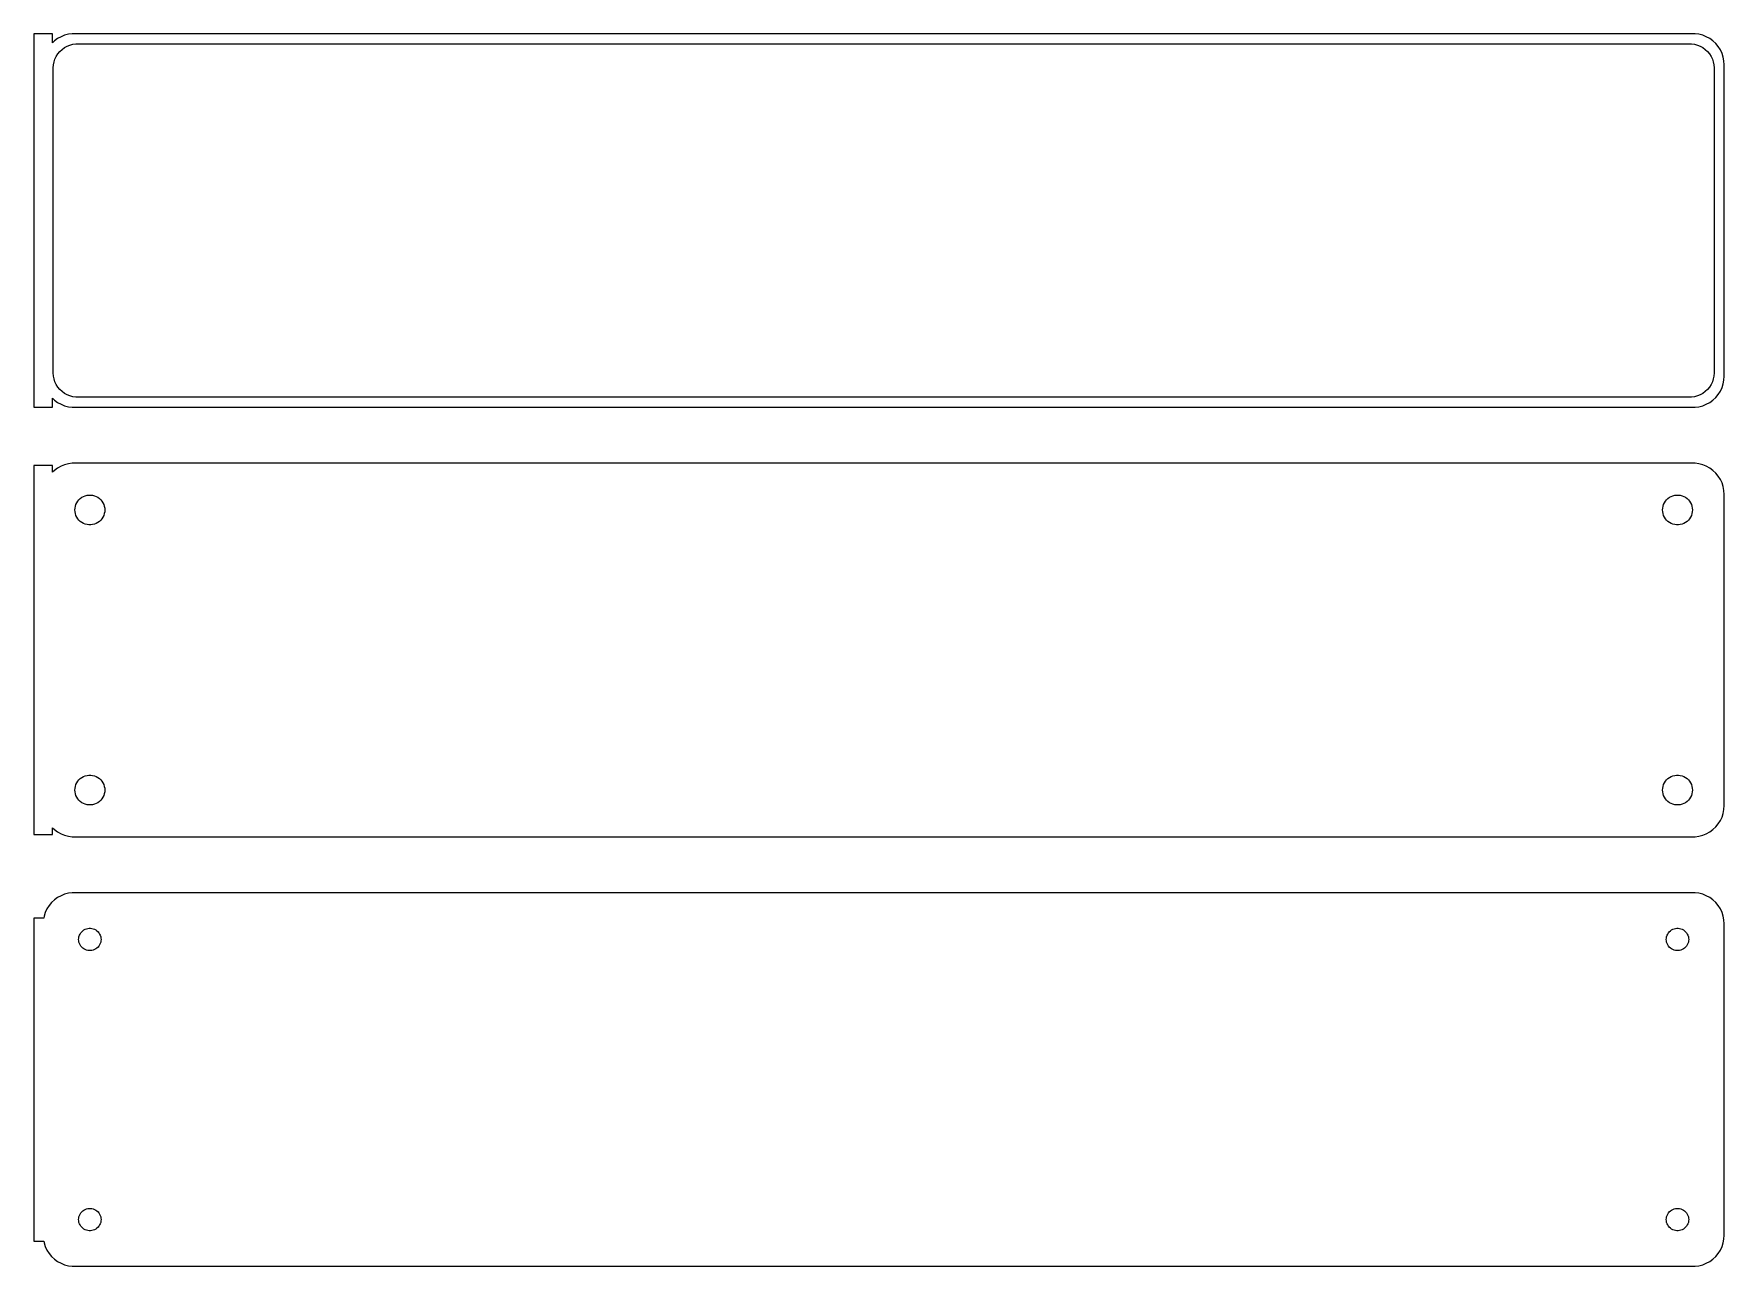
# Model space of a CAD drawing. Header units: metres. Extents: x -136 to 135, y 108 to 306.
import ezdxf

# ---------------------------------------------------------------- set-up
doc = ezdxf.new("R2010")
doc.units = ezdxf.units.M

msp = doc.modelspace()

# ---------------------------------------------------------------- linework, layer by layer
for p, q in [((-133.5, 305.99), (-136.5, 305.99)), ((-136.5, 305.99), (-136.5, 246.01)), ((-133.5, 304.559), (-133.5, 305.99)), ((-133.187, 304.853), (-133.5, 304.559)), ((-132.679, 305.222), (-133.187, 304.853)), ((-132.129, 305.524), (-132.679, 305.222)), ((-131.545, 305.755), (-132.129, 305.524)), ((-130.937, 305.911), (-131.545, 305.755)), ((-131.149, 304.004), (-130.697, 304.183)), ((-130.314, 305.99), (-130.937, 305.911)), ((-130.697, 304.183), (-130.226, 304.304)), ((130.314, 305.99), (-130.314, 305.99)), ((-130.226, 304.304), (-129.743, 304.365)), ((-129.743, 304.365), (129.743, 304.365)), ((129.743, 304.365), (130.226, 304.304)), ((130.226, 304.304), (130.697, 304.183)), ((130.937, 305.911), (130.314, 305.99)), ((130.697, 304.183), (131.149, 304.004)), ((131.545, 305.755), (130.937, 305.911)), ((132.129, 305.524), (131.545, 305.755)), ((132.679, 305.222), (132.129, 305.524)), ((133.187, 304.853), (132.679, 305.222)), ((133.645, 304.423), (133.187, 304.853)), ((134.045, 303.939), (133.645, 304.423)), ((-133.342, 300.985), (-133.251, 301.463)), ((-133.251, 301.463), (-133.101, 301.926)), ((-133.101, 301.926), (-132.894, 302.366)), ((-132.894, 302.366), (-132.633, 302.776)), ((-132.633, 302.776), (-132.323, 303.151)), ((-132.323, 303.151), (-131.969, 303.484)), ((-131.969, 303.484), (-131.575, 303.77)), ((-131.575, 303.77), (-131.149, 304.004)), ((131.149, 304.004), (131.575, 303.77)), ((131.575, 303.77), (131.969, 303.484)), ((131.969, 303.484), (132.323, 303.151)), ((132.323, 303.151), (132.633, 302.776)), ((132.633, 302.776), (132.894, 302.366)), ((132.894, 302.366), (133.101, 301.926)), ((133.101, 301.926), (133.251, 301.463)), ((133.251, 301.463), (133.342, 300.985)), ((134.382, 303.409), (134.045, 303.939)), ((134.649, 302.841), (134.382, 303.409)), ((134.843, 302.243), (134.649, 302.841)), ((134.961, 301.627), (134.843, 302.243)), ((135, 301), (134.961, 301.627)), ((-133.373, 300.5), (-133.342, 300.985)), ((-133.373, 251.5), (-133.373, 300.5)), ((133.342, 300.985), (133.373, 300.5)), ((133.373, 300.5), (133.373, 251.5)), ((135, 251), (135, 301)), ((-133.342, 251.015), (-133.373, 251.5)), ((-133.251, 250.537), (-133.342, 251.015)), ((-133.101, 250.074), (-133.251, 250.537)), ((-132.894, 249.634), (-133.101, 250.074)), ((133.101, 250.074), (132.894, 249.634)), ((133.251, 250.537), (133.101, 250.074)), ((133.342, 251.015), (133.251, 250.537)), ((133.373, 251.5), (133.342, 251.015)), ((134.843, 249.757), (134.961, 250.373)), ((134.961, 250.373), (135, 251)), ((-133.5, 247.441), (-133.187, 247.147)), ((-133.5, 246.01), (-133.5, 247.441)), ((-133.187, 247.147), (-132.679, 246.778)), ((-132.633, 249.224), (-132.894, 249.634)), ((-132.323, 248.849), (-132.633, 249.224)), ((-131.969, 248.516), (-132.323, 248.849)), ((-131.575, 248.23), (-131.969, 248.516)), ((-131.149, 247.996), (-131.575, 248.23)), ((-130.697, 247.817), (-131.149, 247.996)), ((-130.226, 247.696), (-130.697, 247.817)), ((-129.743, 247.635), (-130.226, 247.696)), ((129.743, 247.635), (-129.743, 247.635)), ((130.226, 247.696), (129.743, 247.635)), ((130.697, 247.817), (130.226, 247.696)), ((131.149, 247.996), (130.697, 247.817)), ((131.575, 248.23), (131.149, 247.996)), ((131.969, 248.516), (131.575, 248.23)), ((132.323, 248.849), (131.969, 248.516)), ((132.633, 249.224), (132.323, 248.849)), ((132.894, 249.634), (132.633, 249.224)), ((132.679, 246.778), (133.187, 247.147)), ((133.187, 247.147), (133.645, 247.577)), ((133.645, 247.577), (134.045, 248.061)), ((134.045, 248.061), (134.382, 248.591)), ((134.382, 248.591), (134.649, 249.159)), ((134.649, 249.159), (134.843, 249.757)), ((-136.5, 246.01), (-133.5, 246.01)), ((-132.679, 246.778), (-132.129, 246.476)), ((-132.129, 246.476), (-131.545, 246.245)), ((-131.545, 246.245), (-130.937, 246.089)), ((-130.937, 246.089), (-130.314, 246.01)), ((-130.314, 246.01), (130.314, 246.01)), ((130.314, 246.01), (130.937, 246.089)), ((130.937, 246.089), (131.545, 246.245)), ((131.545, 246.245), (132.129, 246.476)), ((132.129, 246.476), (132.679, 246.778)), ((-133.5, 236.615), (-136.5, 236.615)), ((-136.5, 236.615), (-136.5, 177.385)), ((-133.5, 235.559), (-133.5, 236.615)), ((-132.679, 236.222), (-133.187, 235.853)), ((-132.129, 236.524), (-132.679, 236.222)), ((-131.545, 236.755), (-132.129, 236.524)), ((-130.937, 236.911), (-131.545, 236.755)), ((-130.314, 236.99), (-130.937, 236.911)), ((130.314, 236.99), (-130.314, 236.99)), ((130.937, 236.911), (130.314, 236.99)), ((131.545, 236.755), (130.937, 236.911)), ((132.129, 236.524), (131.545, 236.755)), ((132.679, 236.222), (132.129, 236.524)), ((133.187, 235.853), (132.679, 236.222)), ((-133.187, 235.853), (-133.5, 235.559)), ((133.645, 235.423), (133.187, 235.853)), ((134.045, 234.939), (133.645, 235.423)), ((134.382, 234.409), (134.045, 234.939)), ((134.649, 233.841), (134.382, 234.409)), ((134.843, 233.243), (134.649, 233.841)), ((-129.603, 230.656), (-129.442, 230.911)), ((-129.442, 230.911), (-129.25, 231.143)), ((-129.25, 231.143), (-129.03, 231.349)), ((-129.03, 231.349), (-128.786, 231.526)), ((-128.786, 231.526), (-128.522, 231.672)), ((-128.522, 231.672), (-128.242, 231.783)), ((-128.242, 231.783), (-127.95, 231.857)), ((-127.95, 231.857), (-127.651, 231.895)), ((-127.651, 231.895), (-127.349, 231.895)), ((-127.349, 231.895), (-127.05, 231.857)), ((-127.05, 231.857), (-126.758, 231.783)), ((-126.758, 231.783), (-126.478, 231.672)), ((-126.478, 231.672), (-126.214, 231.526)), ((-126.214, 231.526), (-125.97, 231.349)), ((-125.97, 231.349), (-125.75, 231.143)), ((-125.75, 231.143), (-125.558, 230.911)), ((-125.558, 230.911), (-125.397, 230.656)), ((125.397, 230.656), (125.558, 230.911)), ((125.558, 230.911), (125.75, 231.143)), ((125.75, 231.143), (125.97, 231.349)), ((125.97, 231.349), (126.214, 231.526)), ((126.214, 231.526), (126.478, 231.672)), ((126.478, 231.672), (126.758, 231.783)), ((126.758, 231.783), (127.05, 231.857)), ((127.05, 231.857), (127.349, 231.895)), ((127.349, 231.895), (127.651, 231.895)), ((127.651, 231.895), (127.95, 231.857)), ((127.95, 231.857), (128.242, 231.783)), ((128.242, 231.783), (128.522, 231.672)), ((128.522, 231.672), (128.786, 231.526)), ((128.786, 231.526), (129.03, 231.349)), ((129.03, 231.349), (129.25, 231.143)), ((129.25, 231.143), (129.442, 230.911)), ((129.442, 230.911), (129.603, 230.656)), ((134.961, 232.627), (134.843, 233.243)), ((135, 232), (134.961, 232.627)), ((135, 182), (135, 232)), ((-129.9, 229.5), (-129.881, 229.801)), ((-129.881, 229.199), (-129.9, 229.5)), ((-129.881, 229.801), (-129.825, 230.097)), ((-129.825, 228.903), (-129.881, 229.199)), ((-129.825, 230.097), (-129.731, 230.383)), ((-129.731, 228.617), (-129.825, 228.903)), ((-129.731, 230.383), (-129.603, 230.656)), ((-129.603, 228.344), (-129.731, 228.617)), ((-129.442, 228.089), (-129.603, 228.344)), ((-129.25, 227.857), (-129.442, 228.089)), ((-125.558, 228.089), (-125.75, 227.857)), ((-125.397, 228.344), (-125.558, 228.089)), ((-125.397, 230.656), (-125.269, 230.383)), ((-125.269, 228.617), (-125.397, 228.344)), ((-125.269, 230.383), (-125.175, 230.097)), ((-125.175, 228.903), (-125.269, 228.617)), ((-125.175, 230.097), (-125.119, 229.801)), ((-125.119, 229.199), (-125.175, 228.903)), ((-125.119, 229.801), (-125.1, 229.5)), ((-125.1, 229.5), (-125.119, 229.199)), ((125.1, 229.5), (125.119, 229.801)), ((125.119, 229.199), (125.1, 229.5)), ((125.119, 229.801), (125.175, 230.097)), ((125.175, 228.903), (125.119, 229.199)), ((125.175, 230.097), (125.269, 230.383)), ((125.269, 228.617), (125.175, 228.903)), ((125.269, 230.383), (125.397, 230.656)), ((125.397, 228.344), (125.269, 228.617)), ((125.558, 228.089), (125.397, 228.344)), ((125.75, 227.857), (125.558, 228.089)), ((129.442, 228.089), (129.25, 227.857)), ((129.603, 228.344), (129.442, 228.089)), ((129.603, 230.656), (129.731, 230.383)), ((129.731, 228.617), (129.603, 228.344)), ((129.731, 230.383), (129.825, 230.097)), ((129.825, 228.903), (129.731, 228.617)), ((129.825, 230.097), (129.881, 229.801)), ((129.881, 229.199), (129.825, 228.903)), ((129.881, 229.801), (129.9, 229.5)), ((129.9, 229.5), (129.881, 229.199)), ((-129.03, 227.651), (-129.25, 227.857)), ((-128.786, 227.474), (-129.03, 227.651)), ((-128.522, 227.328), (-128.786, 227.474)), ((-128.242, 227.217), (-128.522, 227.328)), ((-127.95, 227.143), (-128.242, 227.217)), ((-127.651, 227.105), (-127.95, 227.143)), ((-127.349, 227.105), (-127.651, 227.105)), ((-127.05, 227.143), (-127.349, 227.105)), ((-126.758, 227.217), (-127.05, 227.143)), ((-126.478, 227.328), (-126.758, 227.217)), ((-126.214, 227.474), (-126.478, 227.328)), ((-125.97, 227.651), (-126.214, 227.474)), ((-125.75, 227.857), (-125.97, 227.651)), ((125.97, 227.651), (125.75, 227.857)), ((126.214, 227.474), (125.97, 227.651)), ((126.478, 227.328), (126.214, 227.474)), ((126.758, 227.217), (126.478, 227.328)), ((127.05, 227.143), (126.758, 227.217)), ((127.349, 227.105), (127.05, 227.143)), ((127.651, 227.105), (127.349, 227.105)), ((127.95, 227.143), (127.651, 227.105)), ((128.242, 227.217), (127.95, 227.143)), ((128.522, 227.328), (128.242, 227.217)), ((128.786, 227.474), (128.522, 227.328)), ((129.03, 227.651), (128.786, 227.474)), ((129.25, 227.857), (129.03, 227.651)), ((-129.9, 184.5), (-129.881, 184.801)), ((-129.881, 184.801), (-129.825, 185.097)), ((-129.825, 185.097), (-129.731, 185.383)), ((-129.731, 185.383), (-129.603, 185.656)), ((-129.603, 185.656), (-129.442, 185.911)), ((-129.442, 185.911), (-129.25, 186.143)), ((-129.25, 186.143), (-129.03, 186.349)), ((-129.03, 186.349), (-128.786, 186.526)), ((-128.786, 186.526), (-128.522, 186.672)), ((-128.522, 186.672), (-128.242, 186.783)), ((-128.242, 186.783), (-127.95, 186.857)), ((-127.95, 186.857), (-127.651, 186.895)), ((-127.651, 186.895), (-127.349, 186.895)), ((-127.349, 186.895), (-127.05, 186.857)), ((-127.05, 186.857), (-126.758, 186.783)), ((-126.758, 186.783), (-126.478, 186.672)), ((-126.478, 186.672), (-126.214, 186.526)), ((-126.214, 186.526), (-125.97, 186.349)), ((-125.97, 186.349), (-125.75, 186.143)), ((-125.75, 186.143), (-125.558, 185.911)), ((-125.558, 185.911), (-125.397, 185.656)), ((-125.397, 185.656), (-125.269, 185.383)), ((-125.269, 185.383), (-125.175, 185.097)), ((-125.175, 185.097), (-125.119, 184.801)), ((-125.119, 184.801), (-125.1, 184.5)), ((125.1, 184.5), (125.119, 184.801)), ((125.119, 184.801), (125.175, 185.097)), ((125.175, 185.097), (125.269, 185.383)), ((125.269, 185.383), (125.397, 185.656)), ((125.397, 185.656), (125.558, 185.911)), ((125.558, 185.911), (125.75, 186.143)), ((125.75, 186.143), (125.97, 186.349)), ((125.97, 186.349), (126.214, 186.526)), ((126.214, 186.526), (126.478, 186.672)), ((126.478, 186.672), (126.758, 186.783)), ((126.758, 186.783), (127.05, 186.857)), ((127.05, 186.857), (127.349, 186.895)), ((127.349, 186.895), (127.651, 186.895)), ((127.651, 186.895), (127.95, 186.857)), ((127.95, 186.857), (128.242, 186.783)), ((128.242, 186.783), (128.522, 186.672)), ((128.522, 186.672), (128.786, 186.526)), ((128.786, 186.526), (129.03, 186.349)), ((129.03, 186.349), (129.25, 186.143)), ((129.25, 186.143), (129.442, 185.911)), ((129.442, 185.911), (129.603, 185.656)), ((129.603, 185.656), (129.731, 185.383)), ((129.731, 185.383), (129.825, 185.097)), ((129.825, 185.097), (129.881, 184.801)), ((129.881, 184.801), (129.9, 184.5)), ((-129.881, 184.199), (-129.9, 184.5)), ((-129.825, 183.903), (-129.881, 184.199)), ((-129.731, 183.617), (-129.825, 183.903)), ((-129.603, 183.344), (-129.731, 183.617)), ((-129.442, 183.089), (-129.603, 183.344)), ((-129.25, 182.857), (-129.442, 183.089)), ((-129.03, 182.651), (-129.25, 182.857)), ((-128.786, 182.474), (-129.03, 182.651)), ((-128.522, 182.328), (-128.786, 182.474)), ((-128.242, 182.217), (-128.522, 182.328)), ((-127.95, 182.143), (-128.242, 182.217)), ((-127.651, 182.105), (-127.95, 182.143)), ((-127.349, 182.105), (-127.651, 182.105)), ((-127.05, 182.143), (-127.349, 182.105)), ((-126.758, 182.217), (-127.05, 182.143)), ((-126.478, 182.328), (-126.758, 182.217)), ((-126.214, 182.474), (-126.478, 182.328)), ((-125.97, 182.651), (-126.214, 182.474)), ((-125.75, 182.857), (-125.97, 182.651)), ((-125.558, 183.089), (-125.75, 182.857)), ((-125.397, 183.344), (-125.558, 183.089)), ((-125.269, 183.617), (-125.397, 183.344)), ((-125.175, 183.903), (-125.269, 183.617)), ((-125.119, 184.199), (-125.175, 183.903)), ((-125.1, 184.5), (-125.119, 184.199)), ((125.119, 184.199), (125.1, 184.5)), ((125.175, 183.903), (125.119, 184.199)), ((125.269, 183.617), (125.175, 183.903)), ((125.397, 183.344), (125.269, 183.617)), ((125.558, 183.089), (125.397, 183.344)), ((125.75, 182.857), (125.558, 183.089)), ((125.97, 182.651), (125.75, 182.857)), ((126.214, 182.474), (125.97, 182.651)), ((126.478, 182.328), (126.214, 182.474)), ((126.758, 182.217), (126.478, 182.328)), ((127.05, 182.143), (126.758, 182.217)), ((127.349, 182.105), (127.05, 182.143)), ((127.651, 182.105), (127.349, 182.105)), ((127.95, 182.143), (127.651, 182.105)), ((128.242, 182.217), (127.95, 182.143)), ((128.522, 182.328), (128.242, 182.217)), ((128.786, 182.474), (128.522, 182.328)), ((129.03, 182.651), (128.786, 182.474)), ((129.25, 182.857), (129.03, 182.651)), ((129.442, 183.089), (129.25, 182.857)), ((129.603, 183.344), (129.442, 183.089)), ((129.731, 183.617), (129.603, 183.344)), ((129.825, 183.903), (129.731, 183.617)), ((129.881, 184.199), (129.825, 183.903)), ((129.9, 184.5), (129.881, 184.199)), ((134.961, 181.373), (135, 182)), ((134.045, 179.061), (134.382, 179.591)), ((134.382, 179.591), (134.649, 180.159)), ((134.649, 180.159), (134.843, 180.757)), ((134.843, 180.757), (134.961, 181.373)), ((-136.5, 177.385), (-133.5, 177.385)), ((-133.5, 177.385), (-133.5, 178.441)), ((-133.5, 178.441), (-133.187, 178.147)), ((-133.187, 178.147), (-132.679, 177.778)), ((-132.679, 177.778), (-132.129, 177.476)), ((-132.129, 177.476), (-131.545, 177.245)), ((-131.545, 177.245), (-130.937, 177.089)), ((-130.937, 177.089), (-130.314, 177.01)), ((-130.314, 177.01), (130.314, 177.01)), ((130.314, 177.01), (130.937, 177.089)), ((130.937, 177.089), (131.545, 177.245)), ((131.545, 177.245), (132.129, 177.476)), ((132.129, 177.476), (132.679, 177.778)), ((132.679, 177.778), (133.187, 178.147)), ((133.187, 178.147), (133.645, 178.577)), ((133.645, 178.577), (134.045, 179.061)), ((-134.045, 165.939), (-134.382, 165.409)), ((-133.645, 166.423), (-134.045, 165.939)), ((-133.187, 166.853), (-133.645, 166.423)), ((-132.679, 167.222), (-133.187, 166.853)), ((-132.129, 167.524), (-132.679, 167.222)), ((-131.545, 167.755), (-132.129, 167.524)), ((-130.937, 167.911), (-131.545, 167.755)), ((-130.314, 167.99), (-130.937, 167.911)), ((130.314, 167.99), (-130.314, 167.99)), ((130.937, 167.911), (130.314, 167.99)), ((131.545, 167.755), (130.937, 167.911)), ((132.129, 167.524), (131.545, 167.755)), ((132.679, 167.222), (132.129, 167.524)), ((133.187, 166.853), (132.679, 167.222)), ((133.645, 166.423), (133.187, 166.853)), ((134.045, 165.939), (133.645, 166.423)), ((134.382, 165.409), (134.045, 165.939)), ((-134.9, 163.944), (-136.5, 163.944)), ((-136.5, 163.944), (-136.5, 112.056)), ((-134.843, 164.243), (-134.9, 163.944)), ((-134.649, 164.841), (-134.843, 164.243)), ((-134.382, 165.409), (-134.649, 164.841)), ((134.649, 164.841), (134.382, 165.409)), ((134.843, 164.243), (134.649, 164.841)), ((134.961, 163.627), (134.843, 164.243)), ((135, 163), (134.961, 163.627)), ((135, 113), (135, 163)), ((-129.3, 160.5), (-129.286, 160.726)), ((-129.286, 160.274), (-129.3, 160.5)), ((-129.286, 160.726), (-129.243, 160.948)), ((-129.243, 160.052), (-129.286, 160.274)), ((-129.243, 160.948), (-129.174, 161.163)), ((-129.174, 161.163), (-129.077, 161.367)), ((-129.077, 161.367), (-128.956, 161.558)), ((-128.956, 161.558), (-128.812, 161.732)), ((-128.812, 161.732), (-128.647, 161.887)), ((-128.647, 161.887), (-128.464, 162.02)), ((-128.464, 162.02), (-128.266, 162.129)), ((-128.266, 162.129), (-128.056, 162.212)), ((-128.056, 162.212), (-127.837, 162.268)), ((-127.837, 162.268), (-127.613, 162.296)), ((-127.613, 162.296), (-127.387, 162.296)), ((-127.387, 162.296), (-127.163, 162.268)), ((-127.163, 162.268), (-126.944, 162.212)), ((-126.944, 162.212), (-126.734, 162.129)), ((-126.734, 162.129), (-126.536, 162.02)), ((-126.536, 162.02), (-126.353, 161.887)), ((-126.353, 161.887), (-126.188, 161.732)), ((-126.188, 161.732), (-126.044, 161.558)), ((-126.044, 161.558), (-125.923, 161.367)), ((-125.923, 161.367), (-125.826, 161.163)), ((-125.826, 161.163), (-125.757, 160.948)), ((-125.757, 160.948), (-125.714, 160.726)), ((-125.714, 160.274), (-125.757, 160.052)), ((-125.714, 160.726), (-125.7, 160.5)), ((-125.7, 160.5), (-125.714, 160.274)), ((125.7, 160.5), (125.714, 160.726)), ((125.714, 160.274), (125.7, 160.5)), ((125.714, 160.726), (125.757, 160.948)), ((125.757, 160.052), (125.714, 160.274)), ((125.757, 160.948), (125.826, 161.163)), ((125.826, 161.163), (125.923, 161.367)), ((125.923, 161.367), (126.044, 161.558)), ((126.044, 161.558), (126.188, 161.732)), ((126.188, 161.732), (126.353, 161.887)), ((126.353, 161.887), (126.536, 162.02)), ((126.536, 162.02), (126.734, 162.129)), ((126.734, 162.129), (126.944, 162.212)), ((126.944, 162.212), (127.163, 162.268)), ((127.163, 162.268), (127.387, 162.296)), ((127.387, 162.296), (127.613, 162.296)), ((127.613, 162.296), (127.837, 162.268)), ((127.837, 162.268), (128.056, 162.212)), ((128.056, 162.212), (128.266, 162.129)), ((128.266, 162.129), (128.464, 162.02)), ((128.464, 162.02), (128.647, 161.887)), ((128.647, 161.887), (128.812, 161.732)), ((128.812, 161.732), (128.956, 161.558)), ((128.956, 161.558), (129.077, 161.367)), ((129.077, 161.367), (129.174, 161.163)), ((129.174, 161.163), (129.243, 160.948)), ((129.243, 160.948), (129.286, 160.726)), ((129.286, 160.274), (129.243, 160.052)), ((129.286, 160.726), (129.3, 160.5)), ((129.3, 160.5), (129.286, 160.274)), ((-129.174, 159.837), (-129.243, 160.052)), ((-129.077, 159.633), (-129.174, 159.837)), ((-128.956, 159.442), (-129.077, 159.633)), ((-128.812, 159.268), (-128.956, 159.442)), ((-128.647, 159.113), (-128.812, 159.268)), ((-128.464, 158.98), (-128.647, 159.113)), ((-128.266, 158.871), (-128.464, 158.98)), ((-128.056, 158.788), (-128.266, 158.871)), ((-127.837, 158.732), (-128.056, 158.788)), ((-127.613, 158.704), (-127.837, 158.732)), ((-127.387, 158.704), (-127.613, 158.704)), ((-127.163, 158.732), (-127.387, 158.704)), ((-126.944, 158.788), (-127.163, 158.732)), ((-126.734, 158.871), (-126.944, 158.788)), ((-126.536, 158.98), (-126.734, 158.871)), ((-126.353, 159.113), (-126.536, 158.98)), ((-126.188, 159.268), (-126.353, 159.113)), ((-126.044, 159.442), (-126.188, 159.268)), ((-125.923, 159.633), (-126.044, 159.442)), ((-125.826, 159.837), (-125.923, 159.633)), ((-125.757, 160.052), (-125.826, 159.837)), ((125.826, 159.837), (125.757, 160.052)), ((125.923, 159.633), (125.826, 159.837)), ((126.044, 159.442), (125.923, 159.633)), ((126.188, 159.268), (126.044, 159.442)), ((126.353, 159.113), (126.188, 159.268)), ((126.536, 158.98), (126.353, 159.113)), ((126.734, 158.871), (126.536, 158.98)), ((126.944, 158.788), (126.734, 158.871)), ((127.163, 158.732), (126.944, 158.788)), ((127.387, 158.704), (127.163, 158.732)), ((127.613, 158.704), (127.387, 158.704)), ((127.837, 158.732), (127.613, 158.704)), ((128.056, 158.788), (127.837, 158.732)), ((128.266, 158.871), (128.056, 158.788)), ((128.464, 158.98), (128.266, 158.871)), ((128.647, 159.113), (128.464, 158.98)), ((128.812, 159.268), (128.647, 159.113)), ((128.956, 159.442), (128.812, 159.268)), ((129.077, 159.633), (128.956, 159.442)), ((129.174, 159.837), (129.077, 159.633)), ((129.243, 160.052), (129.174, 159.837)), ((-128.812, 116.732), (-128.647, 116.887)), ((-128.647, 116.887), (-128.464, 117.02)), ((-128.464, 117.02), (-128.266, 117.129)), ((-128.266, 117.129), (-128.056, 117.212)), ((-128.056, 117.212), (-127.837, 117.268)), ((-127.837, 117.268), (-127.613, 117.296)), ((-127.613, 117.296), (-127.387, 117.296)), ((-127.387, 117.296), (-127.163, 117.268)), ((-127.163, 117.268), (-126.944, 117.212)), ((-126.944, 117.212), (-126.734, 117.129)), ((-126.734, 117.129), (-126.536, 117.02)), ((-126.536, 117.02), (-126.353, 116.887)), ((-126.353, 116.887), (-126.188, 116.732)), ((126.188, 116.732), (126.353, 116.887)), ((126.353, 116.887), (126.536, 117.02)), ((126.536, 117.02), (126.734, 117.129)), ((126.734, 117.129), (126.944, 117.212)), ((126.944, 117.212), (127.163, 117.268)), ((127.163, 117.268), (127.387, 117.296)), ((127.387, 117.296), (127.613, 117.296)), ((127.613, 117.296), (127.837, 117.268)), ((127.837, 117.268), (128.056, 117.212)), ((128.056, 117.212), (128.266, 117.129)), ((128.266, 117.129), (128.464, 117.02)), ((128.464, 117.02), (128.647, 116.887)), ((128.647, 116.887), (128.812, 116.732)), ((-129.3, 115.5), (-129.286, 115.726)), ((-129.286, 115.274), (-129.3, 115.5)), ((-129.286, 115.726), (-129.243, 115.948)), ((-129.243, 115.052), (-129.286, 115.274)), ((-129.243, 115.948), (-129.174, 116.163)), ((-129.174, 114.837), (-129.243, 115.052)), ((-129.174, 116.163), (-129.077, 116.367)), ((-129.077, 114.633), (-129.174, 114.837)), ((-129.077, 116.367), (-128.956, 116.558)), ((-128.956, 114.442), (-129.077, 114.633)), ((-128.956, 116.558), (-128.812, 116.732)), ((-128.812, 114.268), (-128.956, 114.442)), ((-128.647, 114.113), (-128.812, 114.268)), ((-128.464, 113.98), (-128.647, 114.113)), ((-126.353, 114.113), (-126.536, 113.98)), ((-126.188, 114.268), (-126.353, 114.113)), ((-126.188, 116.732), (-126.044, 116.558)), ((-126.044, 114.442), (-126.188, 114.268)), ((-126.044, 116.558), (-125.923, 116.367)), ((-125.923, 114.633), (-126.044, 114.442)), ((-125.923, 116.367), (-125.826, 116.163)), ((-125.826, 114.837), (-125.923, 114.633)), ((-125.826, 116.163), (-125.757, 115.948)), ((-125.757, 115.052), (-125.826, 114.837)), ((-125.757, 115.948), (-125.714, 115.726)), ((-125.714, 115.274), (-125.757, 115.052)), ((-125.714, 115.726), (-125.7, 115.5)), ((-125.7, 115.5), (-125.714, 115.274)), ((125.7, 115.5), (125.714, 115.726)), ((125.714, 115.274), (125.7, 115.5)), ((125.714, 115.726), (125.757, 115.948)), ((125.757, 115.052), (125.714, 115.274)), ((125.757, 115.948), (125.826, 116.163)), ((125.826, 114.837), (125.757, 115.052)), ((125.826, 116.163), (125.923, 116.367)), ((125.923, 114.633), (125.826, 114.837)), ((125.923, 116.367), (126.044, 116.558)), ((126.044, 114.442), (125.923, 114.633)), ((126.044, 116.558), (126.188, 116.732)), ((126.188, 114.268), (126.044, 114.442)), ((126.353, 114.113), (126.188, 114.268)), ((126.536, 113.98), (126.353, 114.113)), ((128.647, 114.113), (128.464, 113.98)), ((128.812, 114.268), (128.647, 114.113)), ((128.812, 116.732), (128.956, 116.558)), ((128.956, 114.442), (128.812, 114.268)), ((128.956, 116.558), (129.077, 116.367)), ((129.077, 114.633), (128.956, 114.442)), ((129.077, 116.367), (129.174, 116.163)), ((129.174, 114.837), (129.077, 114.633)), ((129.174, 116.163), (129.243, 115.948)), ((129.243, 115.052), (129.174, 114.837)), ((129.243, 115.948), (129.286, 115.726)), ((129.286, 115.274), (129.243, 115.052)), ((129.286, 115.726), (129.3, 115.5)), ((129.3, 115.5), (129.286, 115.274)), ((-136.5, 112.056), (-134.9, 112.056)), ((-134.9, 112.056), (-134.843, 111.757)), ((-134.843, 111.757), (-134.649, 111.159)), ((-128.266, 113.871), (-128.464, 113.98)), ((-128.056, 113.788), (-128.266, 113.871)), ((-127.837, 113.732), (-128.056, 113.788)), ((-127.613, 113.704), (-127.837, 113.732)), ((-127.387, 113.704), (-127.613, 113.704)), ((-127.163, 113.732), (-127.387, 113.704)), ((-126.944, 113.788), (-127.163, 113.732)), ((-126.734, 113.871), (-126.944, 113.788)), ((-126.536, 113.98), (-126.734, 113.871)), ((126.734, 113.871), (126.536, 113.98)), ((126.944, 113.788), (126.734, 113.871)), ((127.163, 113.732), (126.944, 113.788)), ((127.387, 113.704), (127.163, 113.732)), ((127.613, 113.704), (127.387, 113.704)), ((127.837, 113.732), (127.613, 113.704)), ((128.056, 113.788), (127.837, 113.732)), ((128.266, 113.871), (128.056, 113.788)), ((128.464, 113.98), (128.266, 113.871)), ((134.649, 111.159), (134.843, 111.757)), ((134.843, 111.757), (134.961, 112.373)), ((134.961, 112.373), (135, 113)), ((-134.649, 111.159), (-134.382, 110.591)), ((-134.382, 110.591), (-134.045, 110.061)), ((-134.045, 110.061), (-133.645, 109.577)), ((-133.645, 109.577), (-133.187, 109.147)), ((-133.187, 109.147), (-132.679, 108.778)), ((-132.679, 108.778), (-132.129, 108.476)), ((132.129, 108.476), (132.679, 108.778)), ((132.679, 108.778), (133.187, 109.147)), ((133.187, 109.147), (133.645, 109.577)), ((133.645, 109.577), (134.045, 110.061)), ((134.045, 110.061), (134.382, 110.591)), ((134.382, 110.591), (134.649, 111.159)), ((-132.129, 108.476), (-131.545, 108.245)), ((-131.545, 108.245), (-130.937, 108.089)), ((-130.937, 108.089), (-130.314, 108.01)), ((-130.314, 108.01), (130.314, 108.01)), ((130.314, 108.01), (130.937, 108.089)), ((130.937, 108.089), (131.545, 108.245)), ((131.545, 108.245), (132.129, 108.476))]:
    msp.add_line(p, q)

doc.saveas('drawing.dxf')
